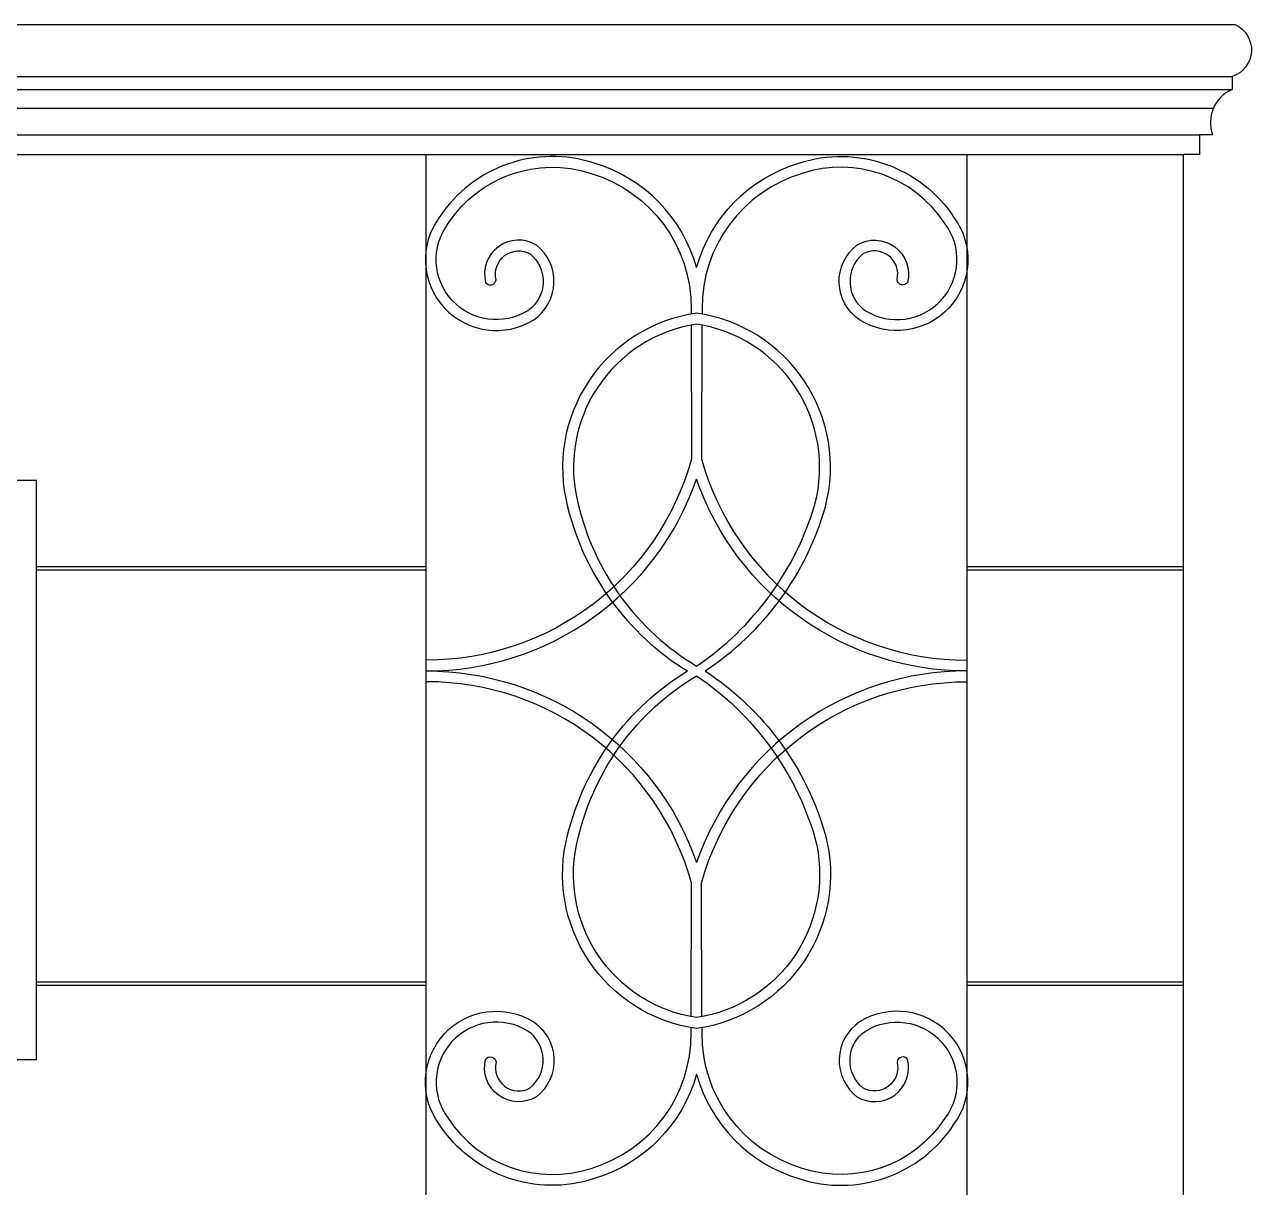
# Model space of a CAD drawing. Extents: x 2492 to 5348, y 3278 to 5478.
# Drawn here: x 4214 to 5348, y 4403 to 5478 of the extents above; entities that cross this region are included whole.
import ezdxf

# ---------------------------------------------------------------- set-up
doc = ezdxf.new("R2010")
doc.units = 0
doc.header["$MEASUREMENT"] = 0
for name, color, linetype in [('3', 3, 'CONTINUOUS'), ('4', 4, 'CONTINUOUS'), ('7', 7, 'CONTINUOUS')]:
    doc.layers.add(name, color=color, linetype=linetype)

msp = doc.modelspace()

# ---------------------------------------------------------------- linework, layer by layer
at = {"layer": '3'}
for p, q in [((2509.9, 5430.4), (5329.9, 5430.4)), ((2509.9, 5418.4), (5329.9, 5418.4)), ((2527.2, 5401), (5312.5, 5401)), ((2527.9, 5376.4), (5299.9, 5376.4)), ((4224.9, 4977.4), (4584.9, 4977.4)), ((4224.9, 4974.4), (4584.9, 4974.4)), ((5084.9, 4977.4), (5284.9, 4977.4)), ((5084.9, 4974.4), (5284.9, 4974.4)), ((4224.9, 4593.4), (4584.9, 4593.4)), ((5084.9, 4593.4), (5284.9, 4593.4)), ((4224.9, 4590.4), (4584.9, 4590.4)), ((5084.9, 4590.4), (5284.9, 4590.4))]:
    msp.add_line(p, q, dxfattribs=at)
for points in [[(4834.9, 5253.7, 0.258299), (4740.3, 5350.3, 0.338384), (4597, 5300.1, 0.827259), (4684.3, 5205.5, 0.50653), (4686.8, 5274.6, 0.668806), (4639.8, 5240.1, 0.689647), (4649.6, 5242.5, -0.65869), (4681.1, 5266.4, -0.498542), (4678.9, 5213.9, -0.827748), (4605.2, 5294.4, -0.339204), (4737.3, 5340.8, -0.334191), (4829.9, 5215.5), (4829.9, 5210.8)], [(4834.9, 5253.7, -0.258299), (4929.4, 5350.3, -0.338384), (5072.8, 5300.1, -0.827259), (4985.4, 5205.5, -0.50653), (4983, 5274.6, -0.668806), (5029.9, 5240.1, -0.689647), (5020.2, 5242.5, 0.65869), (4988.7, 5266.4, 0.498542), (4990.9, 5213.9, 0.827748), (5064.5, 5294.4, 0.339204), (4932.5, 5340.8, 0.334191), (4839.9, 5215.5), (4839.9, 5210.8)], [(4842.8, 4880.9, 0.179801), (4954, 5032.7, 0.448024), (4834.9, 5211.6, 0.448024), (4715.7, 5032.7, 0.197829), (4826.4, 4880.9)], [(4829.9, 5200.6), (4830.2, 5076.8, -0.337399), (4584.9, 4890.9)], [(4839.8, 5200.6), (4839.5, 5076.8, 0.337399), (5084.9, 4890.9)], [(4584.9, 4880.9, 0.319833), (4834.9, 5058.2)], [(5084.9, 4880.9, -0.319833), (4834.9, 5058.2)], [(4584.9, 4880.9, -0.319833), (4834.9, 4703.7)], [(4842.8, 4880.9, -0.179801), (4954, 4729.2, -0.448024), (4834.9, 4550.3, -0.448024), (4715.7, 4729.2, -0.197829), (4826.4, 4880.9)], [(5084.9, 4880.9, 0.319833), (4834.9, 4703.7)], [(4829.9, 4561.2), (4830.2, 4685, 0.337399), (4584.9, 4870.9)], [(4839.8, 4561.2), (4839.5, 4685, -0.337399), (5084.9, 4870.9)], [(4834.9, 4508.2, -0.258299), (4740.3, 4411.6, -0.338384), (4597, 4461.8, -0.827259), (4684.3, 4556.4, -0.50653), (4686.8, 4487.3, -0.668806), (4639.8, 4521.8, -0.689647), (4649.6, 4519.4, 0.65869), (4681.1, 4495.5, 0.498542), (4678.9, 4548, 0.827748), (4605.2, 4467.5, 0.339204), (4737.3, 4421.1, 0.334191), (4829.9, 4546.4), (4829.9, 4551.1)], [(4834.9, 4508.2, 0.258299), (4929.4, 4411.6, 0.338384), (5072.8, 4461.8, 0.827259), (4985.4, 4556.4, 0.50653), (4983, 4487.3, 0.668806), (5029.9, 4521.8, 0.689647), (5020.2, 4519.4, -0.65869), (4988.7, 4495.5, -0.498542), (4990.9, 4548, -0.827748), (5064.5, 4467.5, -0.339204), (4932.5, 4421.1, -0.334191), (4839.9, 4546.4), (4839.9, 4551.1)]]:
    msp.add_lwpolyline(points, format="xyb", dxfattribs=at)
for points in [[(4834.9, 4885.4, 0.173681), (4944.3, 5035.2, 0.444848), (4834.9, 5201.5, 0.444848), (4725.4, 5035.2, 0.202163)], [(4834.9, 4876.5, -0.173681), (4944.3, 4726.7, -0.444848), (4834.9, 4560.4, -0.444848), (4725.4, 4726.7, -0.202163)]]:
    msp.add_lwpolyline(points, format="xyb", close=True, dxfattribs=at)
at = {"layer": '4'}
for p, q in [((4584.9, 3448.4), (4584.9, 5358.4)), ((5084.9, 3448.4), (5084.9, 5358.4)), ((5284.9, 3278.4), (5284.9, 5358.4))]:
    msp.add_line(p, q, dxfattribs=at)
msp.add_lwpolyline([(2554.9, 5358.4), (2539.9, 5358.4), (2539.9, 5376.4), (2527.9, 5376.4, 0.398318), (2509.9, 5418.4), (2509.9, 5430.4, -0.687187), (2507.2, 5478.4), (2554.9, 5478.4), (5284.9, 5478.4), (5332.6, 5478.4, -0.687187), (5329.9, 5430.4), (5329.9, 5418.4, 0.398318), (5311.9, 5376.4), (5299.9, 5376.4), (5299.9, 5358.4), (5284.9, 5358.4)], format="xyb", dxfattribs=at)
msp.add_lwpolyline([(3614.9, 4521.7), (4224.9, 4521.7), (4224.9, 5057.1), (3614.9, 5057.1)], close=True, dxfattribs=at)
at = {"layer": '7'}
msp.add_line((2554.9, 5358.4), (5284.9, 5358.4), dxfattribs=at)

doc.saveas('drawing.dxf')
